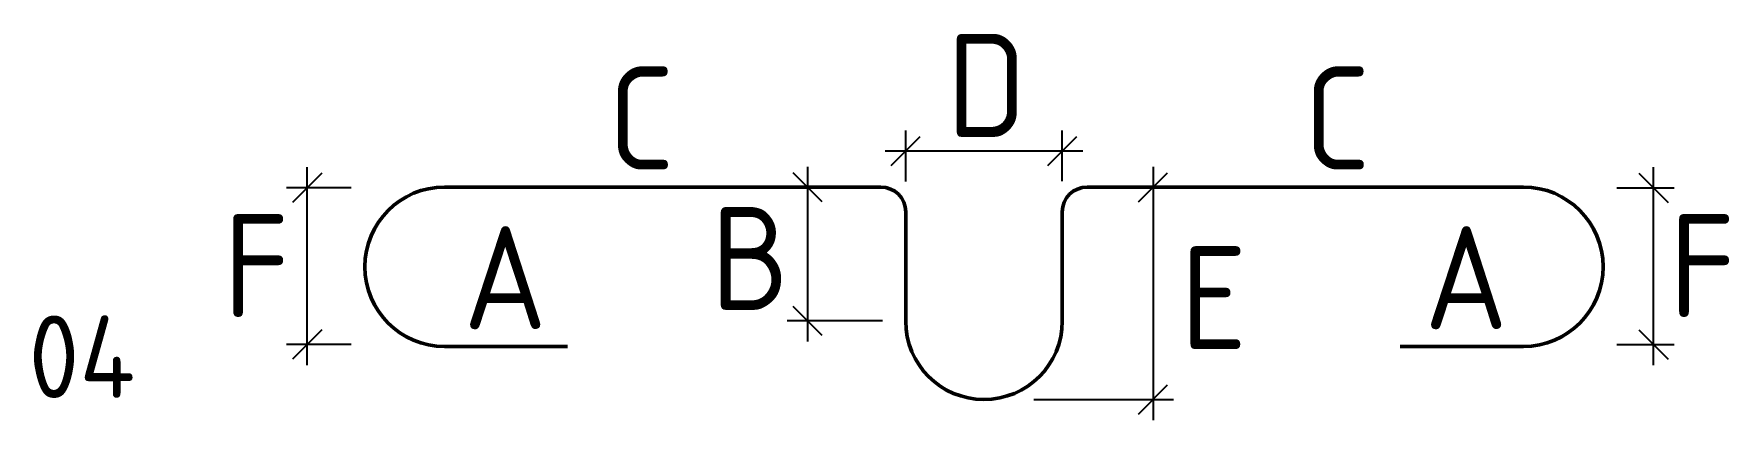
# Model space of a CAD drawing. Extents: x 234219 to 234630, y -46596 to -46502.
import ezdxf
from ezdxf.enums import TextEntityAlignment as Align

# ---------------------------------------------------------------- set-up
doc = ezdxf.new("R2010")
doc.units = 0
doc.layers.add('posedit.mtr.bar', color=7, linetype='Continuous', lineweight=50)
doc.layers.add('posedit.mtr.hidden', color=144, linetype='Continuous', plot=False)
doc.layers.add('posedit.mtr.lenght', color=183, linetype='Continuous')
doc.layers.add('posedit.mtr.text', color=3, linetype='Continuous')
doc.styles.add('posedit.ISOCPEUR', font='isocpeur.ttf', dxfattribs={"width": 0.9})

msp = doc.modelspace()

# ---------------------------------------------------------------- linework, layer by layer
at = {"layer": 'posedit.mtr.bar'}
for p, q in [((234424.27, -46539.12), (234318.39, -46539.12)), ((234580.14, -46539.12), (234474.27, -46539.12)), ((234430.27, -46571.68), (234430.27, -46545.12)), ((234468.27, -46545.12), (234468.27, -46571.68)), ((234318.39, -46577.8), (234348.25, -46577.8)), ((234580.14, -46577.8), (234550.28, -46577.8))]:
    msp.add_line(p, q, dxfattribs=at)
for centre, radius, start, end in [((234318.39, -46558.46), 19.34, 90, 270), ((234424.27, -46545.12), 6, 0, 90), ((234474.27, -46545.12), 6, 90, 180), ((234580.14, -46558.46), 19.34, 270, 90), ((234449.27, -46571.68), 19, 180, 0)]:
    msp.add_arc(centre, radius, start, end, dxfattribs=at)
at = {"layer": 'posedit.mtr.lenght'}
for p, q in [((234426.73, -46533.91), (234433.8, -46526.84)), ((234430.27, -46537.76), (234430.27, -46525.37)), ((234464.73, -46533.91), (234471.8, -46526.84)), ((234468.27, -46537.72), (234468.27, -46525.37)), ((234473.27, -46530.37), (234425.27, -46530.37)), ((234288.61, -46535.78), (234281.54, -46542.85)), ((234285.07, -46582.31), (234285.07, -46534.31)), ((234410.02, -46542.74), (234402.95, -46535.67)), ((234406.49, -46534.2), (234406.49, -46576.61)), ((234486.75, -46542.74), (234493.82, -46535.67)), ((234490.28, -46534.2), (234490.28, -46595.68)), ((234608.18, -46535.78), (234615.25, -46542.85)), ((234611.72, -46582.31), (234611.72, -46534.31)), ((234295.75, -46539.31), (234280.07, -46539.31)), ((234417.78, -46539.2), (234401.49, -46539.2)), ((234480.75, -46539.2), (234495.28, -46539.2)), ((234602.78, -46539.31), (234616.72, -46539.31)), ((234410.02, -46575.14), (234402.95, -46568.07)), ((234424.63, -46571.61), (234401.49, -46571.61)), ((234288.61, -46573.78), (234281.54, -46580.85)), ((234608.18, -46573.78), (234615.25, -46580.85)), ((234295.71, -46577.31), (234280.07, -46577.31)), ((234602.83, -46577.31), (234616.72, -46577.31)), ((234486.75, -46594.22), (234493.82, -46587.14)), ((234461.4, -46590.68), (234495.28, -46590.68))]:
    msp.add_line(p, q, dxfattribs=at)

# ---------------------------------------------------------------- texts
at = {"layer": 'posedit.mtr.hidden', "color": 144, "style": 'posedit.ISOCPEUR', "width": 0.9}
msp.add_text('04', height=20, dxfattribs=at).set_placement((234217.48, -46590.3))
at = {"layer": 'posedit.mtr.text', "style": 'posedit.ISOCPEUR', "width": 0.9}
for tag, p in [('D', (234449.92, -46514.44)), ('C', (234366.13, -46522.38)), ('C', (234534.96, -46522.38)), ('A', (234333.1, -46561.1)), ('A', (234566.24, -46561.1))]:
    msp.add_attdef(tag, text='', height=25, dxfattribs=at).set_placement(p, align=Align.MIDDLE_CENTER)
msp.add_attdef('B', text='', height=25, dxfattribs=at).set_placement((234402.14, -46543.92), align=Align.TOP_RIGHT)
msp.add_attdef('F', text='', height=25, dxfattribs=at).set_placement((234280.85, -46558.23), align=Align.MIDDLE_RIGHT)
for tag, p in [('F', (234615.51, -46558.23)), ('E', (234496.95, -46566.01))]:
    msp.add_attdef(tag, text='', height=25, dxfattribs=at).set_placement(p, align=Align.MIDDLE_LEFT)

doc.saveas('drawing.dxf')
